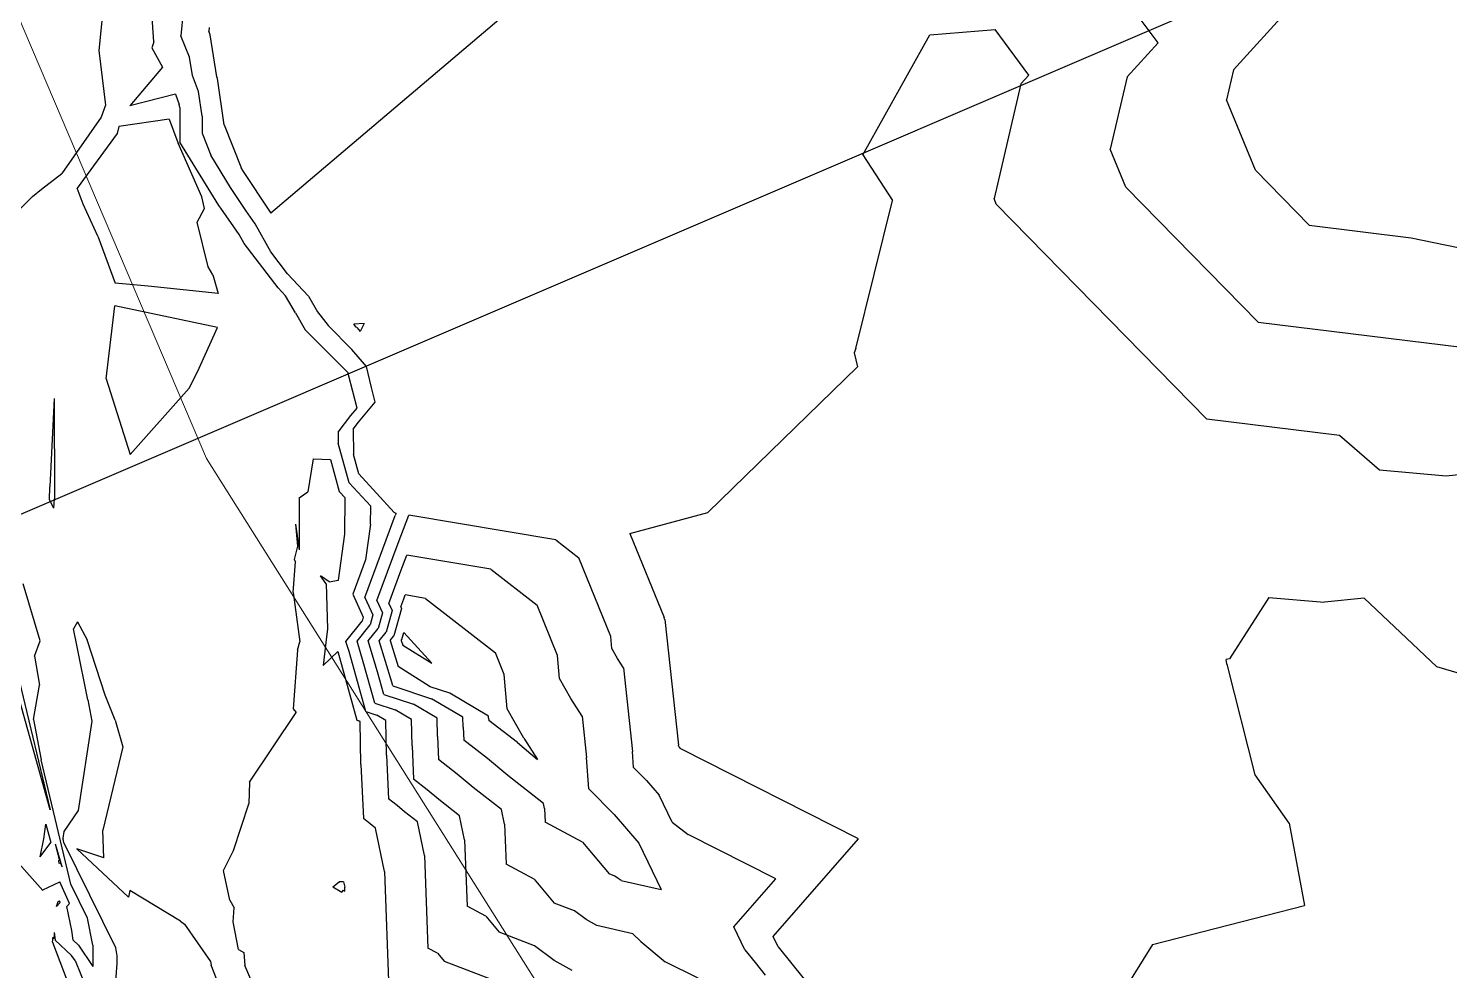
# Model space of a CAD drawing. Header units: metres. Extents: x -1120501 to 1198934, y -4928884 to 66998.
# Drawn here: x 577.9 to 732.5, y -924.7 to -822.2 of the extents above; entities that cross this region are included whole.
import ezdxf

# ---------------------------------------------------------------- set-up
doc = ezdxf.new("R2010")
doc.units = ezdxf.units.M
doc.layers.add('CL', color=5, linetype='Continuous')
doc.layers.add('Cross Sections', color=10, linetype='Continuous')
doc.layers.add('SURF2CONTOURS', color=7, linetype='Continuous', lineweight=0)

msp = doc.modelspace()

# ---------------------------------------------------------------- linework, layer by layer
at = {"color": 7, "lineweight": 0}
msp.add_circle((-684.64, 190.5), 66807.04, dxfattribs=at)
at = {"layer": 'CL', "linetype": 'Continuous', "lineweight": 0}
msp.add_lwpolyline([(-1067.58, 367.8), (-1082.93, 319.26), (-1104.11, 221.68), (-1108.39, 149.1), (-1119.85, 75.24), (-1093.53, -4.65), (-914.22, -147.32), (-825.87, -265.54), (-744.42, -314.86), (-442.72, -367.63), (-277.08, -412.37), (-43.5, -540.29), (86.31, -636.55), (247.28, -699.7), (413.51, -706.37), (555.05, -769.61), (597.29, -868.97), (635.37, -929.41), (778.63, -1023.65), (803.38, -1108.38), (824.32, -1155.97), (872.87, -1163.59)], dxfattribs=at)
at = {"layer": 'Cross Sections', "linetype": 'Continuous', "lineweight": 30}
msp.add_line((348.21, -973.18), (918.02, -728.82), dxfattribs=at)
at = {"layer": 'SURF2CONTOURS', "color": 4, "linetype": 'Continuous', "lineweight": -3}
for p, q in [((700.78, -823.76, 240), (686.67, -804.76, 240)), ((591.57, -823.64, 239), (590.76, -811.98, 239)), ((633.23, -817.73, 240), (604.31, -842.28, 240)), ((586.04, -819.91, 239), (585.6, -824.6, 239)), ((597.58, -822.07, 240), (597.54, -822.5, 240)), ((591.57, -823.64, 239), (591.36, -824.28, 239)), ((597.69, -822.89, 240), (597.54, -822.5, 240)), ((598.43, -827.44, 240), (597.69, -822.89, 240)), ((700.78, -823.76, 240), (697.42, -827.45, 240)), ((585.6, -824.6, 239), (586.32, -830.53, 239)), ((591.36, -824.28, 239), (592.5, -826.39, 239)), ((592.5, -826.39, 239), (588.94, -830.6, 239)), ((598.51, -827.65, 240), (598.43, -827.44, 240)), ((599.23, -832.68, 240), (598.51, -827.65, 240)), ((697.42, -827.45, 240), (695.58, -835.32, 240)), ((593.92, -829.35, 239), (588.94, -830.6, 239)), ((593.92, -829.35, 239), (594.34, -830.45, 239)), ((586.32, -830.53, 239), (585.84, -831.85, 239)), ((594.39, -830.78, 239), (594.34, -830.45, 239)), ((594.39, -830.78, 239), (594.39, -834.5, 239)), ((585.84, -831.85, 239), (581.58, -837.98, 239)), ((587.77, -832.86, 239), (587.58, -833.63, 239)), ((593.23, -832.04, 239), (587.77, -832.86, 239)), ((593.23, -832.04, 239), (594.17, -834.58, 239)), ((599.23, -832.68, 240), (599.23, -832.68, 240)), ((599.23, -832.68, 240), (601.09, -837.43, 240)), ((587.58, -833.63, 239), (583.22, -839.57, 239)), ((594.17, -834.58, 239), (594.22, -834.65, 239)), ((594.39, -834.5, 239), (594.4, -834.55, 239)), ((598.64, -841.44, 239), (594.4, -834.55, 239)), ((596.8, -840.52, 239), (594.22, -834.65, 239)), ((697.27, -839.45, 240), (695.58, -835.32, 240)), ((601.15, -837.53, 240), (601.09, -837.43, 240)), ((601.15, -837.53, 240), (604.31, -842.28, 240)), ((579.34, -839.69, 239), (581.58, -837.98, 239)), ((575.34, -843.53, 239), (578.37, -840.48, 239)), ((578.37, -840.48, 239), (579.34, -839.69, 239)), ((583.87, -841.3, 239), (583.22, -839.57, 239)), ((597.09, -841.77, 239), (596.8, -840.52, 239)), ((711.66, -854.15, 240), (697.27, -839.45, 240)), ((585.49, -844.77, 239), (583.87, -841.3, 239)), ((596.28, -843.25, 239), (597.09, -841.77, 239)), ((598.84, -841.74, 239), (598.64, -841.44, 239)), ((600.85, -844.61, 239), (598.84, -841.74, 239)), ((597.47, -848.13, 239), (596.28, -843.25, 239)), ((585.49, -844.77, 239), (587.38, -849.89, 239)), ((601.39, -845.58, 239), (600.85, -844.61, 239)), ((605.09, -850.41, 239), (601.39, -845.58, 239)), ((597.98, -848.98, 239), (597.47, -848.13, 239)), ((590.95, -850.21, 239), (587.38, -849.89, 239)), ((597.98, -848.98, 239), (598.57, -851.02, 239)), ((598.57, -851.02, 239), (590.95, -850.21, 239)), ((605.9, -851.28, 239), (605.09, -850.41, 239)), ((606.96, -853.14, 239), (605.9, -851.28, 239)), ((586.38, -860.3, 239), (587.32, -852.35, 239)), ((598.49, -854.72, 239), (587.32, -852.35, 239)), ((606.96, -853.14, 239), (608.03, -854.96, 239)), ((614.43, -854.28, 240), (613.33, -854.35, 240)), ((613.58, -854.67, 240), (613.33, -854.35, 240)), ((613.65, -854.74, 240), (613.58, -854.67, 240)), ((614.43, -854.28, 240), (614.02, -855.17, 240)), ((711.66, -854.15, 240), (738.82, -857.48, 240)), ((596.3, -859.54, 239), (598.49, -854.72, 239)), ((608.03, -854.96, 239), (611.79, -858.74, 239)), ((613.65, -854.74, 240), (614.02, -855.17, 240)), ((611.79, -858.74, 239), (612.57, -859.52, 239)), ((586.38, -860.3, 239), (588.99, -868.55, 239)), ((595.4, -861.33, 239), (596.3, -859.54, 239)), ((612.7, -859.67, 239), (612.57, -859.52, 239)), ((612.75, -859.86, 239), (612.7, -859.67, 239)), ((613.69, -863.49, 239), (612.75, -859.86, 239)), ((595.4, -861.33, 239), (588.99, -868.55, 239)), ((613.01, -864.31, 239), (613.69, -863.49, 239)), ((611.6, -866.12, 239), (613.01, -864.31, 239)), ((611.6, -866.12, 239), (611.61, -867.29, 239)), ((612.8, -871.61, 239), (611.61, -867.29, 239)), ((615.15, -874.17, 239), (612.8, -871.61, 239)), ((615.13, -876.11, 239), (615.15, -874.17, 239)), ((615.13, -876.11, 239), (614.6, -880, 239)), ((618.14, -878.19, 240), (619.29, -875.14, 240)), ((635.29, -877.82, 240), (619.29, -875.14, 240)), ((635.29, -877.82, 240), (637.78, -879.78, 240)), ((615.81, -884.42, 240), (618.14, -878.19, 240)), ((614.6, -880, 239), (613.2, -883.74, 239)), ((641.27, -888.34, 240), (637.78, -879.78, 240)), ((579.22, -888.82, 239), (577.36, -882.62, 239)), ((613.2, -883.74, 239), (614.34, -886.22, 239)), ((618.75, -884.24, 241), (618.91, -883.82, 241)), ((621.13, -884.19, 241), (618.91, -883.82, 241)), ((615.81, -884.42, 240), (616.43, -885.76, 240)), ((618.51, -885.29, 241), (617.68, -888.28, 241)), ((618.43, -885.1, 241), (618.75, -884.24, 241)), ((618.43, -885.1, 241), (618.51, -885.29, 241)), ((621.13, -884.19, 241), (628.71, -890.12, 241)), ((712.83, -884.08, 239), (708.55, -890.77, 239)), ((712.83, -884.08, 239), (718.89, -884.62, 239)), ((723.21, -884.17, 239), (718.89, -884.62, 239)), ((731.09, -891.63, 239), (723.21, -884.17, 239)), ((612.46, -888.87, 239), (614.22, -886.66, 239)), ((614.34, -886.22, 239), (614.22, -886.66, 239)), ((616.43, -885.76, 240), (615.95, -887.47, 240)), ((614.87, -888.83, 240), (615.95, -887.47, 240)), ((617.28, -888.79, 241), (617.68, -888.28, 241)), ((641.38, -889.63, 240), (641.27, -888.34, 240)), ((578.58, -890.47, 239), (579.22, -888.82, 239)), ((612.8, -889.97, 239), (612.46, -888.87, 239)), ((614.64, -896.51, 239), (612.8, -889.97, 239)), ((615.9, -892.2, 240), (614.87, -888.83, 240)), ((617.28, -888.79, 241), (618.14, -891.62, 241)), ((629.67, -892.48, 241), (628.71, -890.12, 241)), ((642.01, -890.75, 240), (641.38, -889.63, 240)), ((578.58, -890.47, 239), (579.14, -893.64, 239)), ((621.62, -893.8, 241), (618.14, -891.62, 241)), ((642.65, -891.74, 240), (642.01, -890.75, 240)), ((642.65, -891.74, 240), (643.62, -900.84, 240)), ((708.55, -890.77, 239), (708.2, -890.86, 239)), ((708.26, -891.33, 239), (708.2, -890.86, 239)), ((708.33, -891.5, 239), (708.26, -891.33, 239)), ((711.34, -903.39, 239), (708.33, -891.5, 239)), ((741.06, -894.6, 239), (731.09, -891.63, 239)), ((616.59, -894.64, 240), (615.9, -892.2, 240)), ((629.98, -896.2, 241), (629.67, -892.48, 241)), ((578.48, -897.36, 239), (579.14, -893.64, 239)), ((616.59, -894.64, 240), (619.79, -895.71, 240)), ((623.76, -894.51, 241), (621.62, -893.8, 241)), ((627.98, -897, 241), (623.76, -894.51, 241)), ((622.39, -897.24, 240), (619.79, -895.71, 240)), ((631.81, -899.39, 241), (629.98, -896.2, 241)), ((578.48, -897.36, 239), (579.31, -901.76, 239)), ((614.64, -896.51, 239), (615.83, -896.91, 239)), ((616.79, -897.48, 239), (615.83, -896.91, 239)), ((616.87, -901.24, 239), (616.79, -897.48, 239)), ((622.43, -899.23, 240), (622.39, -897.24, 240)), ((627.98, -897.21, 241), (627.98, -897, 241)), ((627.98, -897.21, 241), (628, -897.48, 241)), ((631.12, -899.89, 241), (628, -897.48, 241)), ((622.43, -899.23, 240), (622.54, -901.74, 240)), ((631.81, -899.39, 241), (633.31, -901.72, 241)), ((631.12, -899.89, 241), (633.31, -901.72, 241)), ((643.75, -902.59, 240), (643.62, -900.84, 240)), ((582.54, -915.29, 239), (579.31, -901.76, 239)), ((616.87, -901.24, 239), (617.08, -906, 239)), ((624.57, -903.31, 240), (622.54, -901.74, 240)), ((645.15, -904.01, 240), (643.75, -902.59, 240)), ((626.31, -904.77, 240), (624.57, -903.31, 240)), ((645.15, -904.01, 240), (646.53, -905.6, 240)), ((715.05, -908.64, 239), (711.34, -903.39, 239)), ((629.38, -907.18, 240), (626.31, -904.77, 240)), ((647.94, -908.53, 240), (646.53, -905.6, 240)), ((618.02, -906.73, 239), (617.08, -906, 239)), ((618.83, -907.4, 239), (618.02, -906.73, 239)), ((629.71, -908.76, 240), (629.38, -907.18, 240)), ((579.6, -910.34, 239), (579.84, -908.75, 239)), ((579.84, -908.75, 239), (580.36, -910.74, 239)), ((620.25, -908.52, 239), (618.83, -907.4, 239)), ((621.02, -912.18, 239), (620.25, -908.52, 239)), ((629.71, -908.76, 240), (629.87, -913.11, 240)), ((647.94, -908.53, 240), (649.68, -909.88, 240)), ((715.05, -908.64, 239), (716.69, -917.6, 239)), ((659.2, -914.71, 240), (649.68, -909.88, 240)), ((579.51, -915.98, 239), (574.83, -910.74, 239)), ((579.19, -912.31, 239), (579.6, -910.34, 239)), ((579.19, -912.31, 239), (580.36, -910.74, 239)), ((621.02, -912.18, 239), (621.38, -922.25, 239)), ((632.94, -914.75, 240), (629.87, -913.11, 240)), ((632.94, -914.75, 240), (635.1, -917.35, 240)), ((654.63, -919.94, 240), (659.2, -914.71, 240)), ((579.51, -915.92, 239), (581.34, -915.02, 239)), ((579.51, -915.92, 239), (579.51, -915.94, 239)), ((579.51, -915.98, 239), (579.51, -915.94, 239)), ((582.41, -917.38, 239), (581.34, -915.02, 239)), ((584.35, -918.98, 239), (582.54, -915.29, 239)), ((611.04, -915.59, 238), (611.73, -915.04, 238)), ((611.04, -915.59, 238), (612, -916.16, 238)), ((612.2, -915.02, 238), (611.73, -915.04, 238)), ((612, -916.16, 238), (612.21, -915.93, 238)), ((612.2, -915.02, 238), (612.33, -915.61, 238)), ((612.21, -915.93, 238), (612.34, -916.05, 238)), ((612.34, -916.05, 238), (612.33, -915.61, 238)), ((582.41, -917.38, 239), (582.12, -917.71, 239)), ((582.66, -920.31, 239), (582.12, -917.71, 239)), ((637.33, -918.2, 240), (635.1, -917.35, 240)), ((700.16, -921.85, 239), (716.69, -917.6, 239)), ((584.95, -921.92, 239), (584.35, -918.98, 239)), ((638.58, -919.14, 240), (637.33, -918.2, 240)), ((639.73, -919.78, 240), (638.58, -919.14, 240)), ((582.79, -921.39, 239), (582.66, -920.31, 239)), ((643.66, -920.69, 240), (639.73, -919.78, 240)), ((643.66, -920.69, 240), (644.53, -921.52, 240)), ((655.85, -922.44, 240), (654.63, -919.94, 240)), ((583.36, -921.91, 239), (582.79, -921.39, 239)), ((583.36, -921.91, 239), (584.93, -924.23, 239)), ((584.95, -921.92, 239), (584.93, -924.23, 239)), ((622.43, -922.81, 239), (621.38, -922.25, 239)), ((644.53, -921.52, 240), (647.18, -923.75, 240)), ((655.85, -922.44, 240), (656.95, -923.8, 240)), ((700.16, -921.85, 239), (695.3, -929.64, 239)), ((622.43, -922.81, 239), (623.17, -923.69, 239)), ((628.58, -925.78, 239), (623.17, -923.69, 239)), ((650.78, -925.53, 240), (647.18, -923.75, 240)), ((656.95, -923.8, 240), (658.07, -925.17, 240))]:
    msp.add_line(p, q, dxfattribs=at)
at = {"layer": 'SURF2CONTOURS', "color": 2, "linetype": 'Continuous', "lineweight": -3}
for p, q in [((594.77, -820.39, 239.5), (594.52, -822.99, 239.5)), ((714.83, -820.26, 240.5), (708.99, -826.68, 240.5)), ((595.44, -825.32, 239.5), (594.52, -822.99, 239.5)), ((668.69, -835.93, 239.5), (675.97, -822.89, 239.5)), ((675.97, -822.89, 239.5), (683.05, -822.3, 239.5)), ((686.74, -827.26, 239.5), (683.05, -822.3, 239.5)), ((595.76, -827.29, 239.5), (595.44, -825.32, 239.5)), ((708.99, -826.68, 240.5), (708.22, -829.94, 240.5)), ((596.42, -829.05, 239.5), (595.76, -827.29, 239.5)), ((685.86, -828.23, 239.5), (682.94, -840.7, 239.5)), ((686.74, -827.26, 239.5), (685.86, -828.23, 239.5)), ((596.81, -831.73, 239.5), (596.42, -829.05, 239.5)), ((711.36, -837.61, 240.5), (708.22, -829.94, 240.5)), ((596.81, -831.73, 239.5), (596.81, -833.59, 239.5)), ((596.81, -833.59, 239.5), (597.75, -835.99, 239.5)), ((599.9, -839.49, 239.5), (597.75, -835.99, 239.5)), ((668.69, -835.93, 239.5), (671.89, -840.91, 239.5)), ((717.22, -843.6, 240.5), (711.36, -837.61, 240.5)), ((601.57, -842.01, 239.5), (599.9, -839.49, 239.5)), ((683.18, -841.29, 239.5), (682.94, -840.7, 239.5)), ((602.58, -843.44, 239.5), (601.57, -842.01, 239.5)), ((667.91, -857.01, 239.5), (671.89, -840.91, 239.5)), ((706.09, -864.69, 239.5), (683.18, -841.29, 239.5)), ((604.29, -846.5, 239.5), (602.58, -843.44, 239.5)), ((717.22, -843.6, 240.5), (728.29, -844.96, 240.5)), ((728.29, -844.96, 240.5), (742.63, -847.93, 240.5)), ((606.12, -848.9, 239.5), (604.29, -846.5, 239.5)), ((608.4, -851.32, 239.5), (606.12, -848.9, 239.5)), ((608.4, -851.32, 239.5), (609.36, -853.03, 239.5)), ((609.36, -853.03, 239.5), (610.52, -854.52, 239.5)), ((613.11, -857.13, 239.5), (610.52, -854.52, 239.5)), ((614.69, -858.96, 239.5), (613.11, -857.13, 239.5)), ((667.91, -857.01, 239.5), (667.74, -857.47, 239.5)), ((667.74, -857.47, 239.5), (668.11, -858.99, 239.5)), ((615.24, -861.25, 239.5), (614.69, -858.96, 239.5)), ((668.11, -858.99, 239.5), (651.83, -874.84, 239.5)), ((615.65, -862.84, 239.5), (615.24, -861.25, 239.5)), ((580.72, -862.43, 238.5), (580.25, -872.07, 238.5)), ((580.72, -862.43, 238.5), (580.78, -873.38, 238.5)), ((613.83, -865.03, 239.5), (615.65, -862.84, 239.5)), ((613.25, -865.78, 239.5), (613.83, -865.03, 239.5)), ((720.51, -866.46, 239.5), (706.09, -864.69, 239.5)), ((613.25, -865.78, 239.5), (613.27, -868.53, 239.5)), ((724.88, -870.23, 239.5), (720.51, -866.46, 239.5)), ((613.86, -870.64, 239.5), (613.27, -868.53, 239.5)), ((608.88, -869, 238.5), (608.31, -872.6, 238.5)), ((608.88, -869, 238.5), (610.78, -869.09, 238.5)), ((610.78, -869.09, 238.5), (611.74, -872.58, 238.5)), ((752.69, -868.74, 239.5), (732.13, -870.88, 239.5)), ((613.86, -870.64, 239.5), (617.71, -874.84, 239.5)), ((732.13, -870.88, 239.5), (724.88, -870.23, 239.5)), ((580.22, -873.48, 238.5), (580.25, -872.07, 238.5)), ((607.38, -873.26, 238.5), (608.31, -872.6, 238.5)), ((612.36, -873.26, 238.5), (611.74, -872.58, 238.5)), ((580.68, -874.37, 238.5), (580.22, -873.48, 238.5)), ((580.68, -874.37, 238.5), (580.78, -873.38, 238.5)), ((607.38, -873.26, 238.5), (607.39, -878.9, 238.5)), ((612.33, -877.22, 238.5), (612.36, -873.26, 238.5)), ((606.96, -876.12, 238.5), (607.18, -878.51, 238.5)), ((606.96, -876.12, 238.5), (607.39, -878.9, 238.5)), ((614.51, -884.08, 239.5), (617.83, -875.16, 239.5)), ((617.91, -874.95, 239.5), (617.71, -874.84, 239.5)), ((617.91, -874.95, 239.5), (617.83, -875.16, 239.5)), ((643.35, -877.15, 239.5), (651.83, -874.84, 239.5)), ((611.64, -882.23, 238.5), (612.33, -877.22, 238.5)), ((643.35, -877.15, 239.5), (647.07, -886.27, 239.5)), ((607.18, -878.51, 238.5), (606.84, -879.98, 238.5)), ((606.71, -883.57, 238.5), (606.97, -880.22, 238.5)), ((606.84, -879.98, 238.5), (606.97, -880.22, 238.5)), ((618.44, -881.21, 240.5), (619.1, -879.48, 240.5)), ((628.21, -881.01, 240.5), (619.1, -879.48, 240.5)), ((610.64, -882.41, 238.5), (609.7, -881.75, 238.5)), ((610.3, -882.6, 238.5), (609.7, -881.75, 238.5)), ((610.64, -882.41, 238.5), (611.64, -882.23, 238.5)), ((617.12, -884.76, 240.5), (618.44, -881.21, 240.5)), ((628.21, -881.01, 240.5), (633.25, -884.95, 240.5)), ((606.71, -883.57, 238.5), (607.44, -888.92, 238.5)), ((610.3, -882.6, 238.5), (610.45, -887.51, 238.5)), ((614.51, -884.08, 239.5), (615.38, -885.99, 239.5)), ((617.47, -885.52, 240.5), (616.82, -887.87, 240.5)), ((617.12, -884.76, 240.5), (617.47, -885.52, 240.5)), ((635.47, -890.41, 240.5), (633.25, -884.95, 240.5)), ((583.25, -886.73, 238.5), (582.82, -887.52, 238.5)), ((583.25, -886.73, 238.5), (584.32, -888.69, 238.5)), ((613.67, -888.85, 239.5), (615.08, -887.06, 239.5)), ((615.38, -885.99, 239.5), (615.08, -887.06, 239.5)), ((647.07, -886.35, 239.5), (647.07, -886.27, 239.5)), ((647.11, -886.42, 239.5), (647.07, -886.35, 239.5)), ((647.15, -886.48, 239.5), (647.11, -886.42, 239.5)), ((647.15, -886.48, 239.5), (648.62, -900.17, 239.5)), ((583.2, -889.3, 238.5), (582.82, -887.52, 238.5)), ((610.45, -887.51, 238.5), (610.28, -888.98, 238.5)), ((616.07, -888.81, 240.5), (616.82, -887.87, 240.5)), ((618.48, -888.77, 241.5), (618.55, -888.68, 241.5)), ((618.55, -888.68, 241.5), (618.76, -887.92, 241.5)), ((618.76, -887.92, 241.5), (621.8, -891.25, 241.5)), ((584.38, -895.23, 238.5), (583.2, -889.3, 238.5)), ((586.29, -894.74, 238.5), (584.32, -888.69, 238.5)), ((607.2, -889.84, 238.5), (606.72, -896.2, 238.5)), ((607.2, -889.84, 238.5), (607.44, -888.92, 238.5)), ((610.28, -888.98, 238.5), (610, -891.49, 238.5)), ((611.57, -889.99, 238.5), (610, -891.49, 238.5)), ((611.57, -889.99, 238.5), (613.66, -897.45, 238.5)), ((614.35, -891.08, 239.5), (613.67, -888.85, 239.5)), ((617.45, -893.31, 240.5), (616.07, -888.81, 240.5)), ((618.48, -888.77, 241.5), (618.63, -889.27, 241.5)), ((618.63, -889.27, 241.5), (621.8, -891.25, 241.5)), ((580.28, -907.19, 239.5), (575.7, -890.7, 239.5)), ((615.61, -895.58, 239.5), (614.35, -891.08, 239.5)), ((635.68, -892.92, 240.5), (635.47, -890.41, 240.5)), ((576.92, -893.13, 239.5), (580.28, -907.19, 239.5)), ((617.56, -893.7, 240.5), (617.45, -893.31, 240.5)), ((636.91, -895.07, 240.5), (635.68, -892.92, 240.5)), ((587.36, -897.46, 238.5), (586.29, -894.74, 238.5)), ((617.56, -893.7, 240.5), (621.78, -895.11, 240.5)), ((584.38, -895.23, 238.5), (584.81, -897.54, 238.5)), ((606.72, -896.2, 238.5), (607.03, -896.6, 238.5)), ((615.61, -895.58, 239.5), (617.81, -896.31, 239.5)), ((619.59, -897.36, 239.5), (617.81, -896.31, 239.5)), ((625.18, -897.12, 240.5), (621.78, -895.11, 240.5)), ((638.15, -897, 240.5), (636.91, -895.07, 240.5)), ((584.81, -897.54, 238.5), (583.34, -907.26, 238.5)), ((587.36, -897.46, 238.5), (588.2, -900.33, 238.5)), ((601.96, -904.18, 238.5), (607.03, -896.6, 238.5)), ((613.66, -897.45, 238.5), (613.85, -897.51, 238.5)), ((613.99, -897.6, 238.5), (613.85, -897.51, 238.5)), ((614.09, -902.25, 238.5), (613.99, -897.6, 238.5)), ((619.65, -900.23, 239.5), (619.59, -897.36, 239.5)), ((625.21, -898.22, 240.5), (625.18, -897.12, 240.5)), ((638.15, -897, 240.5), (638.63, -901.5, 240.5)), ((625.21, -898.22, 240.5), (625.27, -899.61, 240.5)), ((588.2, -900.33, 238.5), (586.01, -909.4, 238.5)), ((619.65, -900.23, 239.5), (619.81, -903.87, 239.5)), ((627.85, -901.6, 240.5), (625.27, -899.61, 240.5)), ((648.62, -900.24, 239.5), (648.62, -900.17, 239.5)), ((648.68, -900.3, 239.5), (648.62, -900.24, 239.5)), ((648.68, -900.3, 239.5), (648.74, -900.37, 239.5)), ((648.8, -900.49, 239.5), (648.74, -900.37, 239.5)), ((648.8, -900.49, 239.5), (648.87, -900.55, 239.5)), ((668.21, -910.36, 239.5), (648.87, -900.55, 239.5)), ((614.09, -902.25, 238.5), (614.36, -908.14, 238.5)), ((630.05, -903.45, 240.5), (627.85, -901.6, 240.5)), ((638.87, -904.93, 240.5), (638.63, -901.5, 240.5)), ((621.3, -905.02, 239.5), (619.81, -903.87, 239.5)), ((633.95, -906.51, 240.5), (630.05, -903.45, 240.5)), ((601.96, -904.18, 238.5), (601.9, -906.55, 238.5)), ((622.57, -906.09, 239.5), (621.3, -905.02, 239.5)), ((641.62, -907.71, 240.5), (638.87, -904.93, 240.5)), ((600.23, -911.63, 238.5), (601.9, -906.55, 238.5)), ((624.81, -907.85, 239.5), (622.57, -906.09, 239.5)), ((634.06, -907.05, 240.5), (633.95, -906.51, 240.5)), ((634.06, -907.05, 240.5), (634.12, -908.54, 240.5)), ((583.34, -907.26, 238.5), (581.79, -909.57, 238.5)), ((614.75, -908.44, 238.5), (614.36, -908.14, 238.5)), ((615.09, -908.72, 238.5), (614.75, -908.44, 238.5)), ((615.68, -909.19, 238.5), (615.09, -908.72, 238.5)), ((625.37, -910.47, 239.5), (624.81, -907.85, 239.5)), ((638.19, -910.73, 240.5), (634.12, -908.54, 240.5)), ((641.62, -907.71, 240.5), (644.32, -910.83, 240.5)), ((581.79, -909.57, 238.5), (581.67, -910.27, 238.5)), ((581.67, -910.27, 238.5), (581.69, -910.39, 238.5)), ((586.14, -912.42, 238.5), (586.01, -909.4, 238.5)), ((616.67, -913.9, 238.5), (615.68, -909.19, 238.5)), ((581.3, -912.62, 239.5), (580.86, -910.92, 239.5)), ((581.59, -913.41, 239.5), (580.86, -910.92, 239.5)), ((581.78, -910.76, 238.5), (581.69, -910.39, 238.5)), ((587.42, -922.23, 238.5), (581.78, -910.76, 238.5)), ((586.14, -912.42, 238.5), (583.18, -911.46, 238.5)), ((588.81, -916.69, 238.5), (583.18, -911.46, 238.5)), ((599.14, -913.81, 238.5), (600.23, -911.63, 238.5)), ((625.37, -910.47, 239.5), (625.63, -917.68, 239.5)), ((638.19, -910.73, 240.5), (641.07, -914.17, 240.5)), ((644.32, -910.83, 240.5), (646.75, -915.88, 240.5)), ((658.93, -920.99, 239.5), (668.21, -910.36, 239.5)), ((581.3, -912.62, 239.5), (581.21, -912.74, 239.5)), ((581.21, -912.74, 239.5), (581.23, -913.02, 239.5)), ((581.37, -912.95, 239.5), (581.23, -913.02, 239.5)), ((581.37, -912.95, 239.5), (581.59, -913.41, 239.5)), ((599.82, -917.04, 238.5), (599.14, -913.81, 238.5)), ((616.67, -913.9, 238.5), (617.14, -926.81, 238.5)), ((641.7, -914.42, 240.5), (641.07, -914.17, 240.5)), ((642.06, -914.68, 240.5), (641.7, -914.42, 240.5)), ((642.39, -914.87, 240.5), (642.06, -914.68, 240.5)), ((642.39, -914.87, 240.5), (646.75, -915.88, 240.5)), ((588.94, -915.97, 238.5), (588.81, -916.69, 238.5)), ((594.47, -919.31, 238.5), (588.94, -915.97, 238.5)), ((580.98, -917.73, 238.5), (581.15, -917.16, 238.5)), ((580.98, -917.73, 238.5), (581.38, -917.28, 238.5)), ((581.15, -917.16, 238.5), (581.3, -917.09, 238.5)), ((581.38, -917.28, 238.5), (581.3, -917.09, 238.5)), ((599.82, -917.04, 238.5), (600.32, -917.85, 238.5)), ((600.19, -919.38, 238.5), (600.32, -917.85, 238.5)), ((627.68, -918.78, 239.5), (625.63, -917.68, 239.5)), ((594.47, -919.31, 238.5), (594.9, -919.64, 238.5)), ((600.77, -922.39, 238.5), (600.19, -919.38, 238.5)), ((627.68, -918.78, 239.5), (629.13, -920.52, 239.5)), ((580.57, -921.04, 238.5), (580.51, -921.61, 238.5)), ((580.73, -921.22, 238.5), (580.57, -921.04, 238.5)), ((580.73, -920.55, 238.5), (580.73, -921.22, 238.5)), ((580.73, -920.55, 238.5), (580.83, -921.39, 238.5)), ((594.9, -919.64, 238.5), (597.73, -923.69, 238.5)), ((632.96, -921.99, 239.5), (629.13, -920.52, 239.5)), ((659.48, -922.11, 239.5), (658.93, -920.99, 239.5)), ((580.51, -921.61, 238.5), (580.6, -921.62, 238.5)), ((582.97, -927.96, 238.5), (580.6, -921.62, 238.5)), ((582.62, -923.04, 238.5), (580.83, -921.39, 238.5)), ((587.59, -923.08, 238.5), (587.42, -922.23, 238.5)), ((600.77, -922.39, 238.5), (601.35, -922.72, 238.5)), ((635.1, -923.6, 239.5), (632.96, -921.99, 239.5)), ((659.48, -922.11, 239.5), (662.3, -925.61, 239.5)), ((583, -923.59, 238.5), (582.62, -923.04, 238.5)), ((583, -923.59, 238.5), (584.26, -926.64, 238.5)), ((587.31, -927.28, 238.5), (587.59, -923.93, 238.5)), ((587.59, -923.93, 238.5), (587.59, -923.08, 238.5)), ((597.73, -923.69, 238.5), (597.79, -924.11, 238.5)), ((598.89, -926.9, 238.5), (597.79, -924.11, 238.5)), ((601.35, -922.72, 238.5), (601.47, -924.12, 238.5)), ((602.43, -926.42, 238.5), (601.47, -924.12, 238.5)), ((637.08, -924.69, 239.5), (635.1, -923.6, 239.5))]:
    msp.add_line(p, q, dxfattribs=at)

doc.saveas('drawing.dxf')
